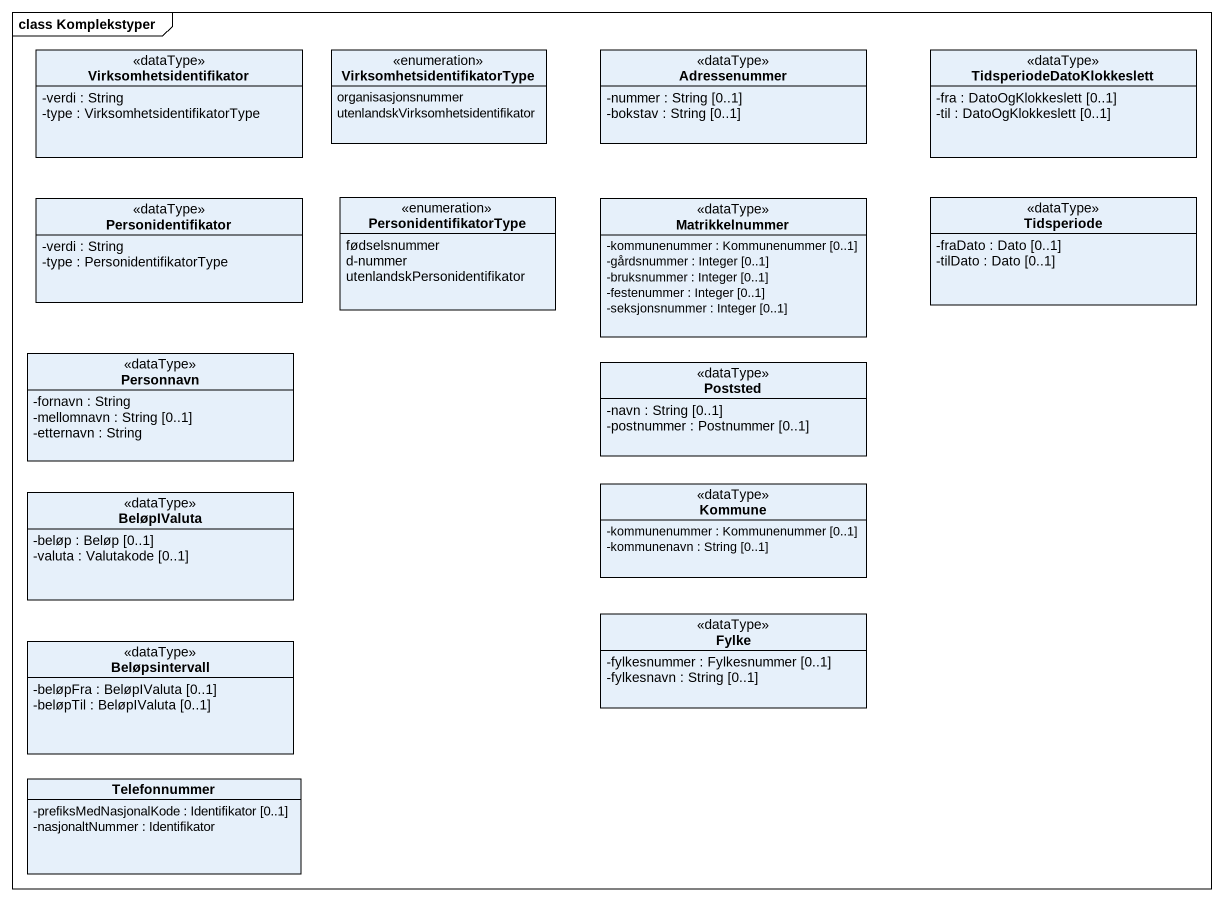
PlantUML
@startuml
mainframe class Komplekstyper
hide circle
hide empty members
skinparam classAttributeIconSize 0
class Virksomhetsidentifikator <<dataType>> {
  -verdi : String
  -type : VirksomhetsidentifikatorType
}
enum VirksomhetsidentifikatorType {
  organisasjonsnummer
  utenlandskVirksomhetsidentifikator
}
class Adressenummer <<dataType>> {
  -nummer : String [0..1]
  -bokstav : String [0..1]
}
class TidsperiodeDatoKlokkeslett <<dataType>> {
  -fra : DatoOgKlokkeslett [0..1]
  -til : DatoOgKlokkeslett [0..1]
}
class Personidentifikator <<dataType>> {
  -verdi : String
  -type : PersonidentifikatorType
}
enum PersonidentifikatorType {
  fødselsnummer
  d-nummer
  utenlandskPersonidentifikator
}
class Matrikkelnummer <<dataType>> {
  -kommunenummer : Kommunenummer [0..1]
  -gårdsnummer : Integer [0..1]
  -bruksnummer : Integer [0..1]
  -festenummer : Integer [0..1]
  -seksjonsnummer : Integer [0..1]
}
class Tidsperiode <<dataType>> {
  -fraDato : Dato [0..1]
  -tilDato : Dato [0..1]
}
class Personnavn <<dataType>> {
  -fornavn : String
  -mellomnavn : String [0..1]
  -etternavn : String
}
class Poststed <<dataType>> {
  -navn : String [0..1]
  -postnummer : Postnummer [0..1]
}
class Kommune <<dataType>> {
  -kommunenummer : Kommunenummer [0..1]
  -kommunenavn : String [0..1]
}
class BeløpIValuta <<dataType>> {
  -beløp : Beløp [0..1]
  -valuta : Valutakode [0..1]
}
class Beløpsintervall <<dataType>> {
  -beløpFra : BeløpIValuta [0..1]
  -beløpTil : BeløpIValuta [0..1]
}
class Fylke <<dataType>> {
  -fylkesnummer : Fylkesnummer [0..1]
  -fylkesnavn : String [0..1]
}
class Telefonnummer {
  -prefiksMedNasjonalKode : Identifikator [0..1]
  -nasjonaltNummer : Identifikator
}
@enduml
